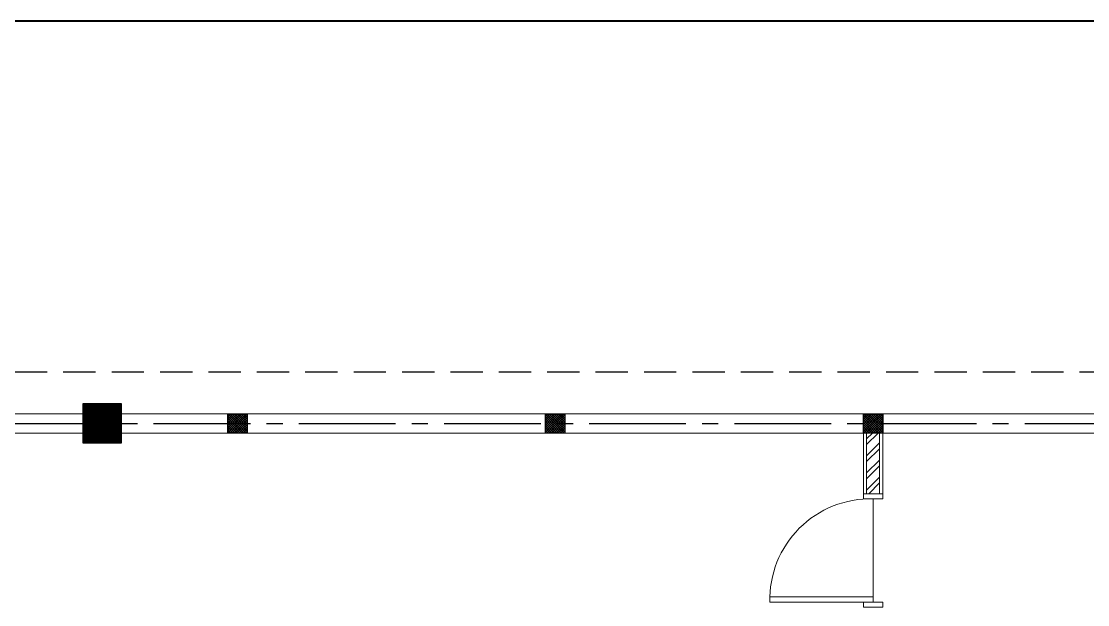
# Model space of a CAD drawing. Header units: inches. Extents: x 249 to 1192, y -18 to 440.
# Drawn here: x 258.76 to 267.02, y 219.97 to 224.49 of the extents above; entities that cross this region are included whole.
import ezdxf
from ezdxf.enums import TextEntityAlignment as Align

# ---------------------------------------------------------------- set-up
doc = ezdxf.new("R2010")
doc.units = ezdxf.units.IN
doc.header["$MEASUREMENT"] = 0
doc.linetypes.add('CENTER2', pattern=[1.125, 0.75, -0.125, 0.125, -0.125])
doc.linetypes.add('DASHED2', pattern=[0.375, 0.25, -0.125])
for name, color, linetype, lineweight in [('ARSIR BETON', 8, 'Continuous', 0), ('DINDING', 6, 'Continuous', 0), ('DINDING2', 137, 'Continuous', 20), ('GRS KOP', 1, 'Continuous', 40), ('KOP', 7, 'Continuous', 20), ('KUSEN', 16, 'Continuous', 15)]:
    doc.layers.add(name, color=color, linetype=linetype, lineweight=lineweight)
for name, color, linetype in [('ARSIR DINDING', 64, 'Continuous'), ('AS', 15, 'CENTER2'), ('ATAP', 123, 'Continuous'), ('KOLOM', 5, 'Continuous')]:
    doc.layers.add(name, color=color, linetype=linetype)
doc.styles.get("Standard").update_dxf_attribs({"font": 'arial.ttf'})

# ---------------------------------------------------------------- blocks, each defined once
blk = doc.blocks.new('KOP-ARS')
at = {"layer": 'GRS KOP'}
blk.add_line((83, 54), (1, 54), dxfattribs=at)
at = {"layer": 'KOP'}
for tag, height, p in [('SUKMA', 0.2, (78, 9.9)), ('1:100', 0.25, (81.3, 5.5)), ('1:100', 0.25, (81.3, 4.9)), ('1:100', 0.25, (81.3, 4.3)), ('AR-01', 0.35, (78.15, 2.7)), ('10', 0.35, (81.3, 2.7)), ('2012', 0.35, (81.3, 1.7))]:
    blk.add_attdef(tag, text='', height=height, dxfattribs=at).set_placement(p, align=Align.MIDDLE)
for p in [(73.7, 5.325), (73.7, 4.725), (73.7, 4.125)]:
    blk.add_attdef('-', p, '', height=0.35, dxfattribs=at)
blk = doc.blocks.new('K1')
at = {"layer": 'ARSIR BETON'}
h = blk.add_hatch(dxfattribs=at)
h.set_pattern_fill('ANSI37', color=256, scale=0.15, style=0)
h.set_pattern_definition([(45, (258.37489, 277.120751), (-0.01325825, 0.01325825), []), (135, (258.37489, 277.120751), (-0.01325825, -0.01325825), [])])
h.paths.add_polyline_path([(259.125, 277.171), (259.125, 277.871), (258.425, 277.871), (258.425, 277.171)])
at = {"layer": 'KOLOM'}
blk.add_lwpolyline([(258.425, 277.171), (259.125, 277.171), (259.125, 277.871), (258.425, 277.871)], close=True, dxfattribs=at)
for points in [[(258.725, 277.571), (258.825, 277.471)], [(258.725, 277.471), (258.825, 277.571)]]:
    blk.add_lwpolyline(points, dxfattribs=at)
blk = doc.blocks.new('K2')
at = {"layer": 'ARSIR BETON'}
h = blk.add_hatch(dxfattribs=at)
h.set_pattern_fill('ANSI37', color=256, scale=0.1, style=0)
h.set_pattern_definition([(45, (-38.743626, 268.082874), (-0.0088388, 0.0088388), []), (135, (-38.743626, 268.082874), (-0.0088388, -0.0088388), [])])
h.paths.add_polyline_path([(-38.5936, 268.2329), (-38.7436, 268.2329), (-38.7436, 268.0829), (-38.5936, 268.0829)])
at = {"layer": 'KOLOM'}
blk.add_lwpolyline([(-38.7436, 268.0829), (-38.5936, 268.0829), (-38.5936, 268.2329), (-38.7436, 268.2329)], close=True, dxfattribs=at)
blk = doc.blocks.new('LANTAI 2')
at = {"layer": 'ARSIR DINDING'}
h = blk.add_hatch(dxfattribs=at)
h.set_pattern_fill('ANSI32', color=256, scale=0.25, style=0)
h.set_pattern_definition([(45, (693.03283, 204.69367), (-0.066291, 0.066291), []), (45, (693.07702, 204.69367), (-0.066291, 0.066291), [])])
h.paths.add_polyline_path([(693.1328, 205.1637), (693.0328, 205.1637), (693.0328, 204.6937), (693.1328, 204.6937)])
at = {"layer": 'AS'}
blk.add_lwpolyline([(685.2581, 205.2387), (695.1833, 205.2387)], dxfattribs=at)
at = {"layer": 'ATAP', "linetype": 'DASHED2'}
blk.add_lwpolyline([(685.2581, 178.7892), (684.9331, 178.7892), (684.9331, 205.6376), (695.5083, 205.6376), (695.5083, 205.6376), (727.8081, 205.6376), (734.9974, 205.6376), (734.9974, 194.3142)], dxfattribs=at)
at = {"layer": 'DINDING'}
for points in [[(685.2581, 205.3137), (695.1833, 205.3137)], [(685.2581, 205.1637), (695.1833, 205.1637)], [(693.0078, 205.1637), (693.0078, 204.6937)], [(693.1578, 205.1637), (693.1578, 204.6937)]]:
    blk.add_lwpolyline(points, dxfattribs=at)
at = {"layer": 'DINDING2'}
blk.add_lwpolyline([(693.1328, 205.1637), (693.0328, 205.1637), (693.0328, 204.6937), (693.1328, 204.6937)], close=True, dxfattribs=at)
at = {"layer": 'KUSEN'}
for points in [[(693.1578, 204.6937), (693.1578, 204.6537), (693.0078, 204.6537), (693.0078, 204.6937)], [(693.1578, 203.8137), (693.1578, 203.8537), (693.0078, 203.8537), (693.0078, 203.8137)]]:
    blk.add_lwpolyline(points, close=True, dxfattribs=at)
for points in [[(693.0828, 203.8537), (693.0828, 204.6537)], [(693.0828, 203.8537), (692.2828, 203.8537), (692.2828, 203.8937), (693.0828, 203.8937), (693.0828, 203.8537)]]:
    blk.add_lwpolyline(points, dxfattribs=at)
blk.add_arc((693.0628, 203.8737), 0.7803, 88.53114, 181.46875, dxfattribs=at)
at = {"xscale": -1, "rotation": 180}
for p in [(726.8267, 473.3965), (729.2891, 473.3965), (731.7515, 473.3965)]:
    blk.add_blockref('K2', p, dxfattribs=at)
at = {"layer": 'KOLOM', "xscale": 0.4285714285714053, "yscale": 0.4285714285714053, "zscale": 0.4285714285714053}
blk.add_blockref('K1', (576.2046, 86.3012), dxfattribs=at)

msp = doc.modelspace()

# ---------------------------------------------------------------- block references
at = {"layer": 'KOP'}
msp.add_blockref('KOP-ARS', (249.2179, 170.4885), dxfattribs=at)

# ---------------------------------------------------------------- next in the draw order: block references
msp.add_blockref('LANTAI 2', (-427.7223, 16.1343))

doc.saveas('drawing.dxf')
